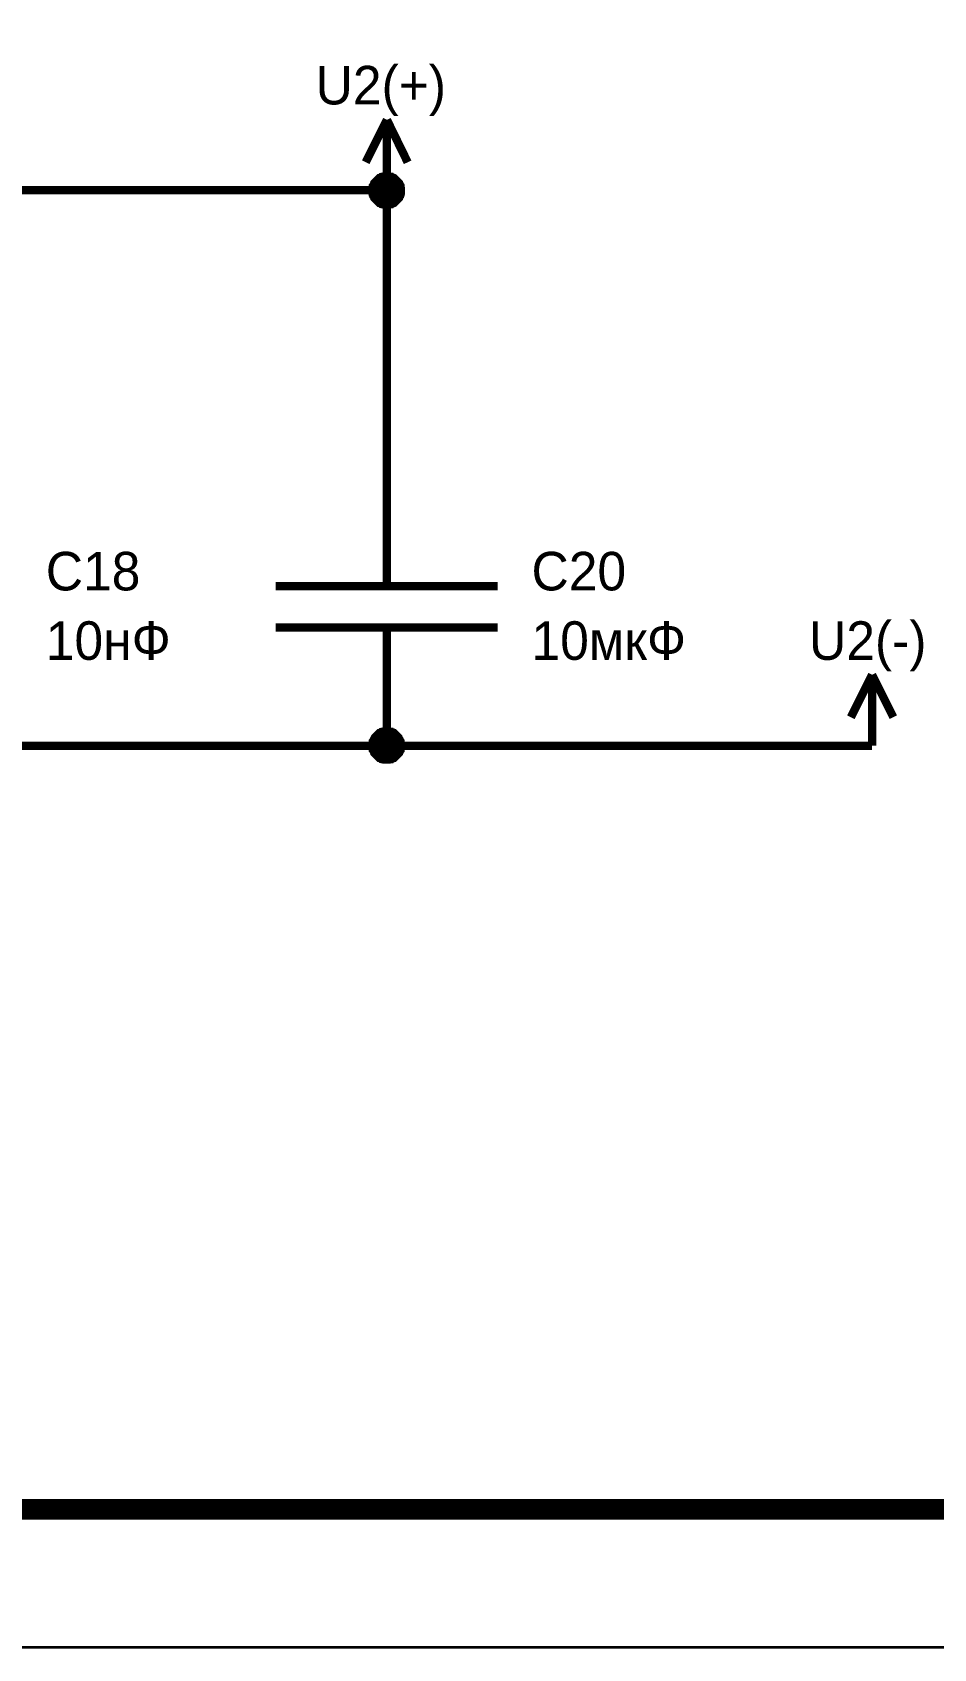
# Model space of a CAD drawing. Extents: x 0 to 594, y 0 to 420.
# Drawn here: x 119.8 to 152.3, y 0 to 58.2 of the extents above; entities that cross this region are included whole.
import ezdxf

# ---------------------------------------------------------------- set-up
doc = ezdxf.new("R2010")
doc.units = 0
doc.layers.add('SHEET', color=255, linetype='CONTINUOUS')

msp = doc.modelspace()

# ---------------------------------------------------------------- linework, layer by layer
at = {"layer": 'SHEET', "const_width": 0.0991}
msp.add_lwpolyline([(0.174, 420), (0.174, 0), (593.861, 0), (593.861, 420), (0.174, 420), (0.174, 420)], close=True, dxfattribs=at)
msp.add_lwpolyline([(0.174, 420), (0.174, 0), (593.861, 0), (593.861, 420), (0.174, 420), (0.174, 420)], close=True, dxfattribs=at)
at = {"layer": 'SHEET'}
for points, const_width in [([(132.594, 55.036), (131.83, 53.508)], 0.3), ([(132.594, 55.036), (133.341, 53.508)], 0.3), ([(132.594, 52.5), (132.594, 55.036)], 0.3), ([(132.073, 52.5), (132.073, 52.517), (132.073, 52.552), (132.073, 52.569), (132.091, 52.604), (132.091, 52.622), (132.091, 52.656), (132.108, 52.674), (132.108, 52.691), (132.125, 52.726), (132.143, 52.743), (132.143, 52.761), (132.16, 52.778), (132.178, 52.795), (132.195, 52.813), (132.212, 52.83), (132.23, 52.847), (132.247, 52.865), (132.264, 52.882), (132.282, 52.9), (132.299, 52.917), (132.316, 52.934), (132.351, 52.934), (132.369, 52.952), (132.386, 52.969), (132.421, 52.969), (132.438, 52.986), (132.455, 52.986), (132.49, 52.986), (132.507, 53.004), (132.542, 53.004), (132.56, 53.004), (132.594, 53.004)], 0.3), ([(132.073, 52.5), (132.073, 52.517), (132.073, 52.552), (132.073, 52.569), (132.091, 52.604), (132.091, 52.622), (132.091, 52.656), (132.108, 52.674), (132.108, 52.691), (132.125, 52.726), (132.143, 52.743), (132.143, 52.761), (132.16, 52.778), (132.178, 52.795), (132.195, 52.813), (132.212, 52.83), (132.23, 52.847), (132.247, 52.865), (132.264, 52.882), (132.282, 52.9), (132.299, 52.917), (132.316, 52.934), (132.351, 52.934), (132.369, 52.952), (132.386, 52.969), (132.421, 52.969), (132.438, 52.986), (132.455, 52.986), (132.49, 52.986), (132.507, 53.004), (132.542, 53.004), (132.56, 53.004), (132.594, 53.004)], 0.3), ([(132.073, 52.5), (132.073, 52.517), (132.073, 52.552), (132.073, 52.569), (132.091, 52.604), (132.091, 52.622), (132.091, 52.656), (132.108, 52.674), (132.108, 52.691), (132.125, 52.726), (132.143, 52.743), (132.143, 52.761), (132.16, 52.778), (132.178, 52.795), (132.195, 52.813), (132.212, 52.83), (132.23, 52.847), (132.247, 52.865), (132.264, 52.882), (132.282, 52.9), (132.299, 52.917), (132.316, 52.934), (132.351, 52.934), (132.369, 52.952), (132.386, 52.969), (132.421, 52.969), (132.438, 52.986), (132.455, 52.986), (132.49, 52.986), (132.507, 53.004), (132.542, 53.004), (132.56, 53.004), (132.594, 53.004)], 0.3), ([(132.073, 52.5), (132.073, 52.517), (132.073, 52.552), (132.073, 52.569), (132.091, 52.604), (132.091, 52.622), (132.091, 52.656), (132.108, 52.674), (132.108, 52.691), (132.125, 52.726), (132.143, 52.743), (132.143, 52.761), (132.16, 52.778), (132.178, 52.795), (132.195, 52.813), (132.212, 52.83), (132.23, 52.847), (132.247, 52.865), (132.264, 52.882), (132.282, 52.9), (132.299, 52.917), (132.316, 52.934), (132.351, 52.934), (132.369, 52.952), (132.386, 52.969), (132.421, 52.969), (132.438, 52.986), (132.455, 52.986), (132.49, 52.986), (132.507, 53.004), (132.542, 53.004), (132.56, 53.004), (132.594, 53.004)], 0.3), ([(132.073, 52.5), (132.073, 52.517), (132.073, 52.552), (132.073, 52.569), (132.091, 52.604), (132.091, 52.622), (132.091, 52.656), (132.108, 52.674), (132.108, 52.691), (132.125, 52.726), (132.143, 52.743), (132.143, 52.761), (132.16, 52.778), (132.178, 52.795), (132.195, 52.813), (132.212, 52.83), (132.23, 52.847), (132.247, 52.865), (132.264, 52.882), (132.282, 52.9), (132.299, 52.917), (132.316, 52.934), (132.351, 52.934), (132.369, 52.952), (132.386, 52.969), (132.421, 52.969), (132.438, 52.986), (132.455, 52.986), (132.49, 52.986), (132.507, 53.004), (132.542, 53.004), (132.56, 53.004), (132.594, 53.004)], 0.0991), ([(132.073, 52.5), (132.073, 52.517), (132.073, 52.552), (132.073, 52.569), (132.091, 52.604), (132.091, 52.622), (132.091, 52.656), (132.108, 52.674), (132.108, 52.691), (132.125, 52.726), (132.143, 52.743), (132.143, 52.761), (132.16, 52.778), (132.178, 52.795), (132.195, 52.813), (132.212, 52.83), (132.23, 52.847), (132.247, 52.865), (132.264, 52.882), (132.282, 52.9), (132.299, 52.917), (132.316, 52.934), (132.351, 52.934), (132.369, 52.952), (132.386, 52.969), (132.421, 52.969), (132.438, 52.986), (132.455, 52.986), (132.49, 52.986), (132.507, 53.004), (132.542, 53.004), (132.56, 53.004), (132.594, 53.004)], 0.0991), ([(132.073, 52.5), (132.073, 52.517), (132.073, 52.552), (132.073, 52.569), (132.091, 52.604), (132.091, 52.622), (132.091, 52.656), (132.108, 52.674), (132.108, 52.691), (132.125, 52.726), (132.143, 52.743), (132.143, 52.761), (132.16, 52.778), (132.178, 52.795), (132.195, 52.813), (132.212, 52.83), (132.23, 52.847), (132.247, 52.865), (132.264, 52.882), (132.282, 52.9), (132.299, 52.917), (132.316, 52.934), (132.351, 52.934), (132.369, 52.952), (132.386, 52.969), (132.421, 52.969), (132.438, 52.986), (132.455, 52.986), (132.49, 52.986), (132.507, 53.004), (132.542, 53.004), (132.56, 53.004), (132.594, 53.004)], 0.0991), ([(132.073, 52.5), (132.073, 52.517), (132.073, 52.552), (132.073, 52.569), (132.091, 52.604), (132.091, 52.622), (132.091, 52.656), (132.108, 52.674), (132.108, 52.691), (132.125, 52.726), (132.143, 52.743), (132.143, 52.761), (132.16, 52.778), (132.178, 52.795), (132.195, 52.813), (132.212, 52.83), (132.23, 52.847), (132.247, 52.865), (132.264, 52.882), (132.282, 52.9), (132.299, 52.917), (132.316, 52.934), (132.351, 52.934), (132.369, 52.952), (132.386, 52.969), (132.421, 52.969), (132.438, 52.986), (132.455, 52.986), (132.49, 52.986), (132.507, 53.004), (132.542, 53.004), (132.56, 53.004), (132.594, 53.004)], 0.0991), ([(132.594, 53.004), (132.594, 53.004)], 0.3), ([(132.594, 53.004), (132.612, 53.004), (132.646, 53.004), (132.664, 53.004), (132.698, 52.986), (132.716, 52.986), (132.751, 52.986), (132.768, 52.969), (132.785, 52.969), (132.82, 52.952), (132.837, 52.934), (132.855, 52.934), (132.872, 52.917), (132.889, 52.9), (132.907, 52.882), (132.924, 52.865), (132.942, 52.847), (132.959, 52.83), (132.976, 52.813), (132.994, 52.795), (133.011, 52.778), (133.028, 52.761), (133.028, 52.743), (133.046, 52.726), (133.063, 52.691), (133.063, 52.674), (133.08, 52.656), (133.08, 52.622), (133.08, 52.604), (133.098, 52.569), (133.098, 52.552), (133.098, 52.517), (133.098, 52.5)], 0.3), ([(132.594, 53.004), (132.594, 53.004)], 0.3), ([(132.594, 53.004), (132.612, 53.004), (132.646, 53.004), (132.664, 53.004), (132.698, 52.986), (132.716, 52.986), (132.751, 52.986), (132.768, 52.969), (132.785, 52.969), (132.82, 52.952), (132.837, 52.934), (132.855, 52.934), (132.872, 52.917), (132.889, 52.9), (132.907, 52.882), (132.924, 52.865), (132.942, 52.847), (132.959, 52.83), (132.976, 52.813), (132.994, 52.795), (133.011, 52.778), (133.028, 52.761), (133.028, 52.743), (133.046, 52.726), (133.063, 52.691), (133.063, 52.674), (133.08, 52.656), (133.08, 52.622), (133.08, 52.604), (133.098, 52.569), (133.098, 52.552), (133.098, 52.517), (133.098, 52.5)], 0.3), ([(132.594, 53.004), (132.594, 53.004)], 0.3), ([(132.594, 53.004), (132.612, 53.004), (132.646, 53.004), (132.664, 53.004), (132.698, 52.986), (132.716, 52.986), (132.751, 52.986), (132.768, 52.969), (132.785, 52.969), (132.82, 52.952), (132.837, 52.934), (132.855, 52.934), (132.872, 52.917), (132.889, 52.9), (132.907, 52.882), (132.924, 52.865), (132.942, 52.847), (132.959, 52.83), (132.976, 52.813), (132.994, 52.795), (133.011, 52.778), (133.028, 52.761), (133.028, 52.743), (133.046, 52.726), (133.063, 52.691), (133.063, 52.674), (133.08, 52.656), (133.08, 52.622), (133.08, 52.604), (133.098, 52.569), (133.098, 52.552), (133.098, 52.517), (133.098, 52.5)], 0.3), ([(132.594, 53.004), (132.594, 53.004)], 0.3), ([(132.594, 53.004), (132.612, 53.004), (132.646, 53.004), (132.664, 53.004), (132.698, 52.986), (132.716, 52.986), (132.751, 52.986), (132.768, 52.969), (132.785, 52.969), (132.82, 52.952), (132.837, 52.934), (132.855, 52.934), (132.872, 52.917), (132.889, 52.9), (132.907, 52.882), (132.924, 52.865), (132.942, 52.847), (132.959, 52.83), (132.976, 52.813), (132.994, 52.795), (133.011, 52.778), (133.028, 52.761), (133.028, 52.743), (133.046, 52.726), (133.063, 52.691), (133.063, 52.674), (133.08, 52.656), (133.08, 52.622), (133.08, 52.604), (133.098, 52.569), (133.098, 52.552), (133.098, 52.517), (133.098, 52.5)], 0.3), ([(132.594, 53.004), (132.594, 53.004)], 0.0991), ([(132.594, 53.004), (132.612, 53.004), (132.646, 53.004), (132.664, 53.004), (132.698, 52.986), (132.716, 52.986), (132.751, 52.986), (132.768, 52.969), (132.785, 52.969), (132.82, 52.952), (132.837, 52.934), (132.855, 52.934), (132.872, 52.917), (132.889, 52.9), (132.907, 52.882), (132.924, 52.865), (132.942, 52.847), (132.959, 52.83), (132.976, 52.813), (132.994, 52.795), (133.011, 52.778), (133.028, 52.761), (133.028, 52.743), (133.046, 52.726), (133.063, 52.691), (133.063, 52.674), (133.08, 52.656), (133.08, 52.622), (133.08, 52.604), (133.098, 52.569), (133.098, 52.552), (133.098, 52.517), (133.098, 52.5)], 0.0991), ([(132.594, 53.004), (132.594, 53.004)], 0.0991), ([(132.594, 53.004), (132.612, 53.004), (132.646, 53.004), (132.664, 53.004), (132.698, 52.986), (132.716, 52.986), (132.751, 52.986), (132.768, 52.969), (132.785, 52.969), (132.82, 52.952), (132.837, 52.934), (132.855, 52.934), (132.872, 52.917), (132.889, 52.9), (132.907, 52.882), (132.924, 52.865), (132.942, 52.847), (132.959, 52.83), (132.976, 52.813), (132.994, 52.795), (133.011, 52.778), (133.028, 52.761), (133.028, 52.743), (133.046, 52.726), (133.063, 52.691), (133.063, 52.674), (133.08, 52.656), (133.08, 52.622), (133.08, 52.604), (133.098, 52.569), (133.098, 52.552), (133.098, 52.517), (133.098, 52.5)], 0.0991), ([(132.594, 53.004), (132.594, 53.004)], 0.0991), ([(132.594, 53.004), (132.612, 53.004), (132.646, 53.004), (132.664, 53.004), (132.698, 52.986), (132.716, 52.986), (132.751, 52.986), (132.768, 52.969), (132.785, 52.969), (132.82, 52.952), (132.837, 52.934), (132.855, 52.934), (132.872, 52.917), (132.889, 52.9), (132.907, 52.882), (132.924, 52.865), (132.942, 52.847), (132.959, 52.83), (132.976, 52.813), (132.994, 52.795), (133.011, 52.778), (133.028, 52.761), (133.028, 52.743), (133.046, 52.726), (133.063, 52.691), (133.063, 52.674), (133.08, 52.656), (133.08, 52.622), (133.08, 52.604), (133.098, 52.569), (133.098, 52.552), (133.098, 52.517), (133.098, 52.5)], 0.0991), ([(132.594, 53.004), (132.594, 53.004)], 0.0991), ([(132.594, 53.004), (132.612, 53.004), (132.646, 53.004), (132.664, 53.004), (132.698, 52.986), (132.716, 52.986), (132.751, 52.986), (132.768, 52.969), (132.785, 52.969), (132.82, 52.952), (132.837, 52.934), (132.855, 52.934), (132.872, 52.917), (132.889, 52.9), (132.907, 52.882), (132.924, 52.865), (132.942, 52.847), (132.959, 52.83), (132.976, 52.813), (132.994, 52.795), (133.011, 52.778), (133.028, 52.761), (133.028, 52.743), (133.046, 52.726), (133.063, 52.691), (133.063, 52.674), (133.08, 52.656), (133.08, 52.622), (133.08, 52.604), (133.098, 52.569), (133.098, 52.552), (133.098, 52.517), (133.098, 52.5)], 0.0991), ([(110.09, 52.5), (132.594, 52.5), (132.594, 42.493)], 0.3), ([(132.594, 51.979), (132.56, 51.979), (132.542, 51.979), (132.507, 51.979), (132.49, 51.996), (132.455, 51.996), (132.438, 51.996), (132.421, 52.014), (132.386, 52.014), (132.369, 52.031), (132.351, 52.048), (132.316, 52.048), (132.299, 52.066), (132.282, 52.083), (132.264, 52.1), (132.247, 52.118), (132.23, 52.135), (132.212, 52.153), (132.195, 52.17), (132.178, 52.187), (132.16, 52.205), (132.143, 52.222), (132.143, 52.257), (132.125, 52.274), (132.108, 52.292), (132.108, 52.326), (132.091, 52.344), (132.091, 52.361), (132.091, 52.396), (132.073, 52.413), (132.073, 52.448), (132.073, 52.465), (132.073, 52.5)], 0.3), ([(132.073, 52.5), (132.073, 52.5)], 0.3), ([(132.594, 51.979), (132.56, 51.979), (132.542, 51.979), (132.507, 51.979), (132.49, 51.996), (132.455, 51.996), (132.438, 51.996), (132.421, 52.014), (132.386, 52.014), (132.369, 52.031), (132.351, 52.048), (132.316, 52.048), (132.299, 52.066), (132.282, 52.083), (132.264, 52.1), (132.247, 52.118), (132.23, 52.135), (132.212, 52.153), (132.195, 52.17), (132.178, 52.187), (132.16, 52.205), (132.143, 52.222), (132.143, 52.257), (132.125, 52.274), (132.108, 52.292), (132.108, 52.326), (132.091, 52.344), (132.091, 52.361), (132.091, 52.396), (132.073, 52.413), (132.073, 52.448), (132.073, 52.465), (132.073, 52.5)], 0.3), ([(132.073, 52.5), (132.073, 52.5)], 0.3), ([(132.594, 51.979), (132.56, 51.979), (132.542, 51.979), (132.507, 51.979), (132.49, 51.996), (132.455, 51.996), (132.438, 51.996), (132.421, 52.014), (132.386, 52.014), (132.369, 52.031), (132.351, 52.048), (132.316, 52.048), (132.299, 52.066), (132.282, 52.083), (132.264, 52.1), (132.247, 52.118), (132.23, 52.135), (132.212, 52.153), (132.195, 52.17), (132.178, 52.187), (132.16, 52.205), (132.143, 52.222), (132.143, 52.257), (132.125, 52.274), (132.108, 52.292), (132.108, 52.326), (132.091, 52.344), (132.091, 52.361), (132.091, 52.396), (132.073, 52.413), (132.073, 52.448), (132.073, 52.465), (132.073, 52.5)], 0.3), ([(132.073, 52.5), (132.073, 52.5)], 0.3), ([(132.594, 51.979), (132.56, 51.979), (132.542, 51.979), (132.507, 51.979), (132.49, 51.996), (132.455, 51.996), (132.438, 51.996), (132.421, 52.014), (132.386, 52.014), (132.369, 52.031), (132.351, 52.048), (132.316, 52.048), (132.299, 52.066), (132.282, 52.083), (132.264, 52.1), (132.247, 52.118), (132.23, 52.135), (132.212, 52.153), (132.195, 52.17), (132.178, 52.187), (132.16, 52.205), (132.143, 52.222), (132.143, 52.257), (132.125, 52.274), (132.108, 52.292), (132.108, 52.326), (132.091, 52.344), (132.091, 52.361), (132.091, 52.396), (132.073, 52.413), (132.073, 52.448), (132.073, 52.465), (132.073, 52.5)], 0.3), ([(132.073, 52.5), (132.073, 52.5)], 0.3), ([(132.594, 51.979), (132.56, 51.979), (132.542, 51.979), (132.507, 51.979), (132.49, 51.996), (132.455, 51.996), (132.438, 51.996), (132.421, 52.014), (132.386, 52.014), (132.369, 52.031), (132.351, 52.048), (132.316, 52.048), (132.299, 52.066), (132.282, 52.083), (132.264, 52.1), (132.247, 52.118), (132.23, 52.135), (132.212, 52.153), (132.195, 52.17), (132.178, 52.187), (132.16, 52.205), (132.143, 52.222), (132.143, 52.257), (132.125, 52.274), (132.108, 52.292), (132.108, 52.326), (132.091, 52.344), (132.091, 52.361), (132.091, 52.396), (132.073, 52.413), (132.073, 52.448), (132.073, 52.465), (132.073, 52.5)], 0.0991), ([(132.073, 52.5), (132.073, 52.5)], 0.0991), ([(132.594, 51.979), (132.56, 51.979), (132.542, 51.979), (132.507, 51.979), (132.49, 51.996), (132.455, 51.996), (132.438, 51.996), (132.421, 52.014), (132.386, 52.014), (132.369, 52.031), (132.351, 52.048), (132.316, 52.048), (132.299, 52.066), (132.282, 52.083), (132.264, 52.1), (132.247, 52.118), (132.23, 52.135), (132.212, 52.153), (132.195, 52.17), (132.178, 52.187), (132.16, 52.205), (132.143, 52.222), (132.143, 52.257), (132.125, 52.274), (132.108, 52.292), (132.108, 52.326), (132.091, 52.344), (132.091, 52.361), (132.091, 52.396), (132.073, 52.413), (132.073, 52.448), (132.073, 52.465), (132.073, 52.5)], 0.0991), ([(132.073, 52.5), (132.073, 52.5)], 0.0991), ([(132.594, 51.979), (132.56, 51.979), (132.542, 51.979), (132.507, 51.979), (132.49, 51.996), (132.455, 51.996), (132.438, 51.996), (132.421, 52.014), (132.386, 52.014), (132.369, 52.031), (132.351, 52.048), (132.316, 52.048), (132.299, 52.066), (132.282, 52.083), (132.264, 52.1), (132.247, 52.118), (132.23, 52.135), (132.212, 52.153), (132.195, 52.17), (132.178, 52.187), (132.16, 52.205), (132.143, 52.222), (132.143, 52.257), (132.125, 52.274), (132.108, 52.292), (132.108, 52.326), (132.091, 52.344), (132.091, 52.361), (132.091, 52.396), (132.073, 52.413), (132.073, 52.448), (132.073, 52.465), (132.073, 52.5)], 0.0991), ([(132.073, 52.5), (132.073, 52.5)], 0.0991), ([(132.594, 51.979), (132.56, 51.979), (132.542, 51.979), (132.507, 51.979), (132.49, 51.996), (132.455, 51.996), (132.438, 51.996), (132.421, 52.014), (132.386, 52.014), (132.369, 52.031), (132.351, 52.048), (132.316, 52.048), (132.299, 52.066), (132.282, 52.083), (132.264, 52.1), (132.247, 52.118), (132.23, 52.135), (132.212, 52.153), (132.195, 52.17), (132.178, 52.187), (132.16, 52.205), (132.143, 52.222), (132.143, 52.257), (132.125, 52.274), (132.108, 52.292), (132.108, 52.326), (132.091, 52.344), (132.091, 52.361), (132.091, 52.396), (132.073, 52.413), (132.073, 52.448), (132.073, 52.465), (132.073, 52.5)], 0.0991), ([(132.073, 52.5), (132.073, 52.5)], 0.0991), ([(133.098, 52.5), (133.098, 52.465), (133.098, 52.448), (133.098, 52.413), (133.08, 52.396), (133.08, 52.361), (133.08, 52.344), (133.063, 52.326), (133.063, 52.292), (133.046, 52.274), (133.028, 52.257), (133.028, 52.222), (133.011, 52.205), (132.994, 52.187), (132.976, 52.17), (132.959, 52.153), (132.942, 52.135), (132.924, 52.118), (132.907, 52.1), (132.889, 52.083), (132.872, 52.066), (132.855, 52.048), (132.837, 52.048), (132.82, 52.031), (132.785, 52.014), (132.768, 52.014), (132.751, 51.996), (132.716, 51.996), (132.698, 51.996), (132.664, 51.979), (132.646, 51.979), (132.612, 51.979), (132.594, 51.979)], 0.3), ([(133.098, 52.5), (133.098, 52.465), (133.098, 52.448), (133.098, 52.413), (133.08, 52.396), (133.08, 52.361), (133.08, 52.344), (133.063, 52.326), (133.063, 52.292), (133.046, 52.274), (133.028, 52.257), (133.028, 52.222), (133.011, 52.205), (132.994, 52.187), (132.976, 52.17), (132.959, 52.153), (132.942, 52.135), (132.924, 52.118), (132.907, 52.1), (132.889, 52.083), (132.872, 52.066), (132.855, 52.048), (132.837, 52.048), (132.82, 52.031), (132.785, 52.014), (132.768, 52.014), (132.751, 51.996), (132.716, 51.996), (132.698, 51.996), (132.664, 51.979), (132.646, 51.979), (132.612, 51.979), (132.594, 51.979)], 0.3), ([(133.098, 52.5), (133.098, 52.465), (133.098, 52.448), (133.098, 52.413), (133.08, 52.396), (133.08, 52.361), (133.08, 52.344), (133.063, 52.326), (133.063, 52.292), (133.046, 52.274), (133.028, 52.257), (133.028, 52.222), (133.011, 52.205), (132.994, 52.187), (132.976, 52.17), (132.959, 52.153), (132.942, 52.135), (132.924, 52.118), (132.907, 52.1), (132.889, 52.083), (132.872, 52.066), (132.855, 52.048), (132.837, 52.048), (132.82, 52.031), (132.785, 52.014), (132.768, 52.014), (132.751, 51.996), (132.716, 51.996), (132.698, 51.996), (132.664, 51.979), (132.646, 51.979), (132.612, 51.979), (132.594, 51.979)], 0.3), ([(133.098, 52.5), (133.098, 52.465), (133.098, 52.448), (133.098, 52.413), (133.08, 52.396), (133.08, 52.361), (133.08, 52.344), (133.063, 52.326), (133.063, 52.292), (133.046, 52.274), (133.028, 52.257), (133.028, 52.222), (133.011, 52.205), (132.994, 52.187), (132.976, 52.17), (132.959, 52.153), (132.942, 52.135), (132.924, 52.118), (132.907, 52.1), (132.889, 52.083), (132.872, 52.066), (132.855, 52.048), (132.837, 52.048), (132.82, 52.031), (132.785, 52.014), (132.768, 52.014), (132.751, 51.996), (132.716, 51.996), (132.698, 51.996), (132.664, 51.979), (132.646, 51.979), (132.612, 51.979), (132.594, 51.979)], 0.3), ([(133.098, 52.5), (133.098, 52.465), (133.098, 52.448), (133.098, 52.413), (133.08, 52.396), (133.08, 52.361), (133.08, 52.344), (133.063, 52.326), (133.063, 52.292), (133.046, 52.274), (133.028, 52.257), (133.028, 52.222), (133.011, 52.205), (132.994, 52.187), (132.976, 52.17), (132.959, 52.153), (132.942, 52.135), (132.924, 52.118), (132.907, 52.1), (132.889, 52.083), (132.872, 52.066), (132.855, 52.048), (132.837, 52.048), (132.82, 52.031), (132.785, 52.014), (132.768, 52.014), (132.751, 51.996), (132.716, 51.996), (132.698, 51.996), (132.664, 51.979), (132.646, 51.979), (132.612, 51.979), (132.594, 51.979)], 0.0991), ([(133.098, 52.5), (133.098, 52.465), (133.098, 52.448), (133.098, 52.413), (133.08, 52.396), (133.08, 52.361), (133.08, 52.344), (133.063, 52.326), (133.063, 52.292), (133.046, 52.274), (133.028, 52.257), (133.028, 52.222), (133.011, 52.205), (132.994, 52.187), (132.976, 52.17), (132.959, 52.153), (132.942, 52.135), (132.924, 52.118), (132.907, 52.1), (132.889, 52.083), (132.872, 52.066), (132.855, 52.048), (132.837, 52.048), (132.82, 52.031), (132.785, 52.014), (132.768, 52.014), (132.751, 51.996), (132.716, 51.996), (132.698, 51.996), (132.664, 51.979), (132.646, 51.979), (132.612, 51.979), (132.594, 51.979)], 0.0991), ([(133.098, 52.5), (133.098, 52.465), (133.098, 52.448), (133.098, 52.413), (133.08, 52.396), (133.08, 52.361), (133.08, 52.344), (133.063, 52.326), (133.063, 52.292), (133.046, 52.274), (133.028, 52.257), (133.028, 52.222), (133.011, 52.205), (132.994, 52.187), (132.976, 52.17), (132.959, 52.153), (132.942, 52.135), (132.924, 52.118), (132.907, 52.1), (132.889, 52.083), (132.872, 52.066), (132.855, 52.048), (132.837, 52.048), (132.82, 52.031), (132.785, 52.014), (132.768, 52.014), (132.751, 51.996), (132.716, 51.996), (132.698, 51.996), (132.664, 51.979), (132.646, 51.979), (132.612, 51.979), (132.594, 51.979)], 0.0991), ([(133.098, 52.5), (133.098, 52.465), (133.098, 52.448), (133.098, 52.413), (133.08, 52.396), (133.08, 52.361), (133.08, 52.344), (133.063, 52.326), (133.063, 52.292), (133.046, 52.274), (133.028, 52.257), (133.028, 52.222), (133.011, 52.205), (132.994, 52.187), (132.976, 52.17), (132.959, 52.153), (132.942, 52.135), (132.924, 52.118), (132.907, 52.1), (132.889, 52.083), (132.872, 52.066), (132.855, 52.048), (132.837, 52.048), (132.82, 52.031), (132.785, 52.014), (132.768, 52.014), (132.751, 51.996), (132.716, 51.996), (132.698, 51.996), (132.664, 51.979), (132.646, 51.979), (132.612, 51.979), (132.594, 51.979)], 0.0991), ([(133.098, 52.5), (133.098, 52.5), (133.098, 52.5), (133.098, 52.5), (133.098, 52.5), (133.098, 52.5), (133.098, 52.5), (133.098, 52.5), (133.098, 52.5), (133.098, 52.5), (133.098, 52.5), (133.098, 52.5), (133.098, 52.5), (133.098, 52.5), (133.098, 52.5), (133.098, 52.5), (133.098, 52.5), (133.098, 52.5), (133.098, 52.5), (133.098, 52.5), (133.098, 52.5), (133.098, 52.5), (133.098, 52.5), (133.098, 52.5), (133.098, 52.5), (133.098, 52.5), (133.098, 52.5), (133.098, 52.5), (133.098, 52.5), (133.098, 52.5), (133.098, 52.5), (133.098, 52.5), (133.098, 52.5)], 0.3), ([(133.098, 52.5), (133.098, 52.5)], 0.3), ([(133.098, 52.5), (133.098, 52.5), (133.098, 52.5), (133.098, 52.5), (133.098, 52.5), (133.098, 52.5), (133.098, 52.5), (133.098, 52.5), (133.098, 52.5), (133.098, 52.5), (133.098, 52.5), (133.098, 52.5), (133.098, 52.5), (133.098, 52.5), (133.098, 52.5), (133.098, 52.5), (133.098, 52.5), (133.098, 52.5), (133.098, 52.5), (133.098, 52.5), (133.098, 52.5), (133.098, 52.5), (133.098, 52.5), (133.098, 52.5), (133.098, 52.5), (133.098, 52.5), (133.098, 52.5), (133.098, 52.5), (133.098, 52.5), (133.098, 52.5), (133.098, 52.5), (133.098, 52.5), (133.098, 52.5)], 0.3), ([(133.098, 52.5), (133.098, 52.5)], 0.3), ([(133.098, 52.5), (133.098, 52.5), (133.098, 52.5), (133.098, 52.5), (133.098, 52.5), (133.098, 52.5), (133.098, 52.5), (133.098, 52.5), (133.098, 52.5), (133.098, 52.5), (133.098, 52.5), (133.098, 52.5), (133.098, 52.5), (133.098, 52.5), (133.098, 52.5), (133.098, 52.5), (133.098, 52.5), (133.098, 52.5), (133.098, 52.5), (133.098, 52.5), (133.098, 52.5), (133.098, 52.5), (133.098, 52.5), (133.098, 52.5), (133.098, 52.5), (133.098, 52.5), (133.098, 52.5), (133.098, 52.5), (133.098, 52.5), (133.098, 52.5), (133.098, 52.5), (133.098, 52.5), (133.098, 52.5)], 0.3), ([(133.098, 52.5), (133.098, 52.5)], 0.3), ([(133.098, 52.5), (133.098, 52.5), (133.098, 52.5), (133.098, 52.5), (133.098, 52.5), (133.098, 52.5), (133.098, 52.5), (133.098, 52.5), (133.098, 52.5), (133.098, 52.5), (133.098, 52.5), (133.098, 52.5), (133.098, 52.5), (133.098, 52.5), (133.098, 52.5), (133.098, 52.5), (133.098, 52.5), (133.098, 52.5), (133.098, 52.5), (133.098, 52.5), (133.098, 52.5), (133.098, 52.5), (133.098, 52.5), (133.098, 52.5), (133.098, 52.5), (133.098, 52.5), (133.098, 52.5), (133.098, 52.5), (133.098, 52.5), (133.098, 52.5), (133.098, 52.5), (133.098, 52.5), (133.098, 52.5)], 0.3), ([(133.098, 52.5), (133.098, 52.5)], 0.3), ([(133.098, 52.5), (133.098, 52.5), (133.098, 52.5), (133.098, 52.5), (133.098, 52.5), (133.098, 52.5), (133.098, 52.5), (133.098, 52.5), (133.098, 52.5), (133.098, 52.5), (133.098, 52.5), (133.098, 52.5), (133.098, 52.5), (133.098, 52.5), (133.098, 52.5), (133.098, 52.5), (133.098, 52.5), (133.098, 52.5), (133.098, 52.5), (133.098, 52.5), (133.098, 52.5), (133.098, 52.5), (133.098, 52.5), (133.098, 52.5), (133.098, 52.5), (133.098, 52.5), (133.098, 52.5), (133.098, 52.5), (133.098, 52.5), (133.098, 52.5), (133.098, 52.5), (133.098, 52.5), (133.098, 52.5)], 0.0991), ([(133.098, 52.5), (133.098, 52.5)], 0.0991), ([(133.098, 52.5), (133.098, 52.5), (133.098, 52.5), (133.098, 52.5), (133.098, 52.5), (133.098, 52.5), (133.098, 52.5), (133.098, 52.5), (133.098, 52.5), (133.098, 52.5), (133.098, 52.5), (133.098, 52.5), (133.098, 52.5), (133.098, 52.5), (133.098, 52.5), (133.098, 52.5), (133.098, 52.5), (133.098, 52.5), (133.098, 52.5), (133.098, 52.5), (133.098, 52.5), (133.098, 52.5), (133.098, 52.5), (133.098, 52.5), (133.098, 52.5), (133.098, 52.5), (133.098, 52.5), (133.098, 52.5), (133.098, 52.5), (133.098, 52.5), (133.098, 52.5), (133.098, 52.5), (133.098, 52.5)], 0.0991), ([(133.098, 52.5), (133.098, 52.5)], 0.0991), ([(133.098, 52.5), (133.098, 52.5), (133.098, 52.5), (133.098, 52.5), (133.098, 52.5), (133.098, 52.5), (133.098, 52.5), (133.098, 52.5), (133.098, 52.5), (133.098, 52.5), (133.098, 52.5), (133.098, 52.5), (133.098, 52.5), (133.098, 52.5), (133.098, 52.5), (133.098, 52.5), (133.098, 52.5), (133.098, 52.5), (133.098, 52.5), (133.098, 52.5), (133.098, 52.5), (133.098, 52.5), (133.098, 52.5), (133.098, 52.5), (133.098, 52.5), (133.098, 52.5), (133.098, 52.5), (133.098, 52.5), (133.098, 52.5), (133.098, 52.5), (133.098, 52.5), (133.098, 52.5), (133.098, 52.5)], 0.0991), ([(133.098, 52.5), (133.098, 52.5)], 0.0991), ([(133.098, 52.5), (133.098, 52.5), (133.098, 52.5), (133.098, 52.5), (133.098, 52.5), (133.098, 52.5), (133.098, 52.5), (133.098, 52.5), (133.098, 52.5), (133.098, 52.5), (133.098, 52.5), (133.098, 52.5), (133.098, 52.5), (133.098, 52.5), (133.098, 52.5), (133.098, 52.5), (133.098, 52.5), (133.098, 52.5), (133.098, 52.5), (133.098, 52.5), (133.098, 52.5), (133.098, 52.5), (133.098, 52.5), (133.098, 52.5), (133.098, 52.5), (133.098, 52.5), (133.098, 52.5), (133.098, 52.5), (133.098, 52.5), (133.098, 52.5), (133.098, 52.5), (133.098, 52.5), (133.098, 52.5)], 0.0991), ([(133.098, 52.5), (133.098, 52.5)], 0.0991), ([(132.594, 38.237), (132.594, 42.493)], 0.3), ([(136.588, 38.237), (128.583, 38.237)], 0.3), ([(110.09, 37.49), (110.09, 32.487), (150.08, 32.487)], 0.3), ([(136.588, 36.743), (128.583, 36.743)], 0.3), ([(132.594, 36.743), (132.594, 32.487)], 0.3), ([(150.08, 35.041), (149.316, 33.512)], 0.3), ([(150.08, 35.041), (150.844, 33.512)], 0.3), ([(150.08, 32.487), (150.08, 35.041)], 0.3), ([(132.073, 32.487), (132.073, 32.504), (132.073, 32.539), (132.073, 32.556), (132.091, 32.591), (132.091, 32.608), (132.091, 32.643), (132.108, 32.66), (132.108, 32.678), (132.125, 32.713), (132.143, 32.73), (132.143, 32.747), (132.16, 32.782), (132.178, 32.799), (132.195, 32.817), (132.212, 32.834), (132.23, 32.852), (132.247, 32.869), (132.264, 32.886), (132.282, 32.904), (132.299, 32.921), (132.316, 32.938), (132.351, 32.938), (132.369, 32.956), (132.386, 32.973), (132.421, 32.973), (132.438, 32.991), (132.455, 32.991), (132.49, 32.991), (132.507, 33.008), (132.542, 33.008), (132.56, 33.008), (132.594, 33.008)], 0.3), ([(132.073, 32.487), (132.073, 32.504), (132.073, 32.539), (132.073, 32.556), (132.091, 32.591), (132.091, 32.608), (132.091, 32.643), (132.108, 32.66), (132.108, 32.678), (132.125, 32.713), (132.143, 32.73), (132.143, 32.747), (132.16, 32.782), (132.178, 32.799), (132.195, 32.817), (132.212, 32.834), (132.23, 32.852), (132.247, 32.869), (132.264, 32.886), (132.282, 32.904), (132.299, 32.921), (132.316, 32.938), (132.351, 32.938), (132.369, 32.956), (132.386, 32.973), (132.421, 32.973), (132.438, 32.991), (132.455, 32.991), (132.49, 32.991), (132.507, 33.008), (132.542, 33.008), (132.56, 33.008), (132.594, 33.008)], 0.3), ([(132.073, 32.487), (132.073, 32.504), (132.073, 32.539), (132.073, 32.556), (132.091, 32.591), (132.091, 32.608), (132.091, 32.643), (132.108, 32.66), (132.108, 32.678), (132.125, 32.713), (132.143, 32.73), (132.143, 32.747), (132.16, 32.782), (132.178, 32.799), (132.195, 32.817), (132.212, 32.834), (132.23, 32.852), (132.247, 32.869), (132.264, 32.886), (132.282, 32.904), (132.299, 32.921), (132.316, 32.938), (132.351, 32.938), (132.369, 32.956), (132.386, 32.973), (132.421, 32.973), (132.438, 32.991), (132.455, 32.991), (132.49, 32.991), (132.507, 33.008), (132.542, 33.008), (132.56, 33.008), (132.594, 33.008)], 0.3), ([(132.594, 31.983), (132.56, 31.983), (132.542, 31.983), (132.507, 31.983), (132.49, 32), (132.455, 32), (132.438, 32), (132.421, 32.018), (132.386, 32.018), (132.369, 32.035), (132.351, 32.052), (132.316, 32.052), (132.299, 32.07), (132.282, 32.087), (132.264, 32.105), (132.247, 32.122), (132.23, 32.139), (132.212, 32.157), (132.195, 32.174), (132.178, 32.191), (132.16, 32.209), (132.143, 32.226), (132.143, 32.244), (132.125, 32.261), (132.108, 32.296), (132.108, 32.313), (132.091, 32.33), (132.091, 32.365), (132.091, 32.383), (132.073, 32.417), (132.073, 32.435), (132.073, 32.469), (132.073, 32.487)], 0.3), ([(132.073, 32.487), (132.073, 32.487)], 0.3), ([(132.594, 31.983), (132.56, 31.983), (132.542, 31.983), (132.507, 31.983), (132.49, 32), (132.455, 32), (132.438, 32), (132.421, 32.018), (132.386, 32.018), (132.369, 32.035), (132.351, 32.052), (132.316, 32.052), (132.299, 32.07), (132.282, 32.087), (132.264, 32.105), (132.247, 32.122), (132.23, 32.139), (132.212, 32.157), (132.195, 32.174), (132.178, 32.191), (132.16, 32.209), (132.143, 32.226), (132.143, 32.244), (132.125, 32.261), (132.108, 32.296), (132.108, 32.313), (132.091, 32.33), (132.091, 32.365), (132.091, 32.383), (132.073, 32.417), (132.073, 32.435), (132.073, 32.469), (132.073, 32.487)], 0.3), ([(132.073, 32.487), (132.073, 32.487)], 0.3), ([(132.594, 31.983), (132.56, 31.983), (132.542, 31.983), (132.507, 31.983), (132.49, 32), (132.455, 32), (132.438, 32), (132.421, 32.018), (132.386, 32.018), (132.369, 32.035), (132.351, 32.052), (132.316, 32.052), (132.299, 32.07), (132.282, 32.087), (132.264, 32.105), (132.247, 32.122), (132.23, 32.139), (132.212, 32.157), (132.195, 32.174), (132.178, 32.191), (132.16, 32.209), (132.143, 32.226), (132.143, 32.244), (132.125, 32.261), (132.108, 32.296), (132.108, 32.313), (132.091, 32.33), (132.091, 32.365), (132.091, 32.383), (132.073, 32.417), (132.073, 32.435), (132.073, 32.469), (132.073, 32.487)], 0.3), ([(132.073, 32.487), (132.073, 32.487)], 0.3), ([(132.073, 32.487), (132.073, 32.504), (132.073, 32.539), (132.073, 32.556), (132.091, 32.591), (132.091, 32.608), (132.091, 32.643), (132.108, 32.66), (132.108, 32.678), (132.125, 32.713), (132.143, 32.73), (132.143, 32.747), (132.16, 32.782), (132.178, 32.799), (132.195, 32.817), (132.212, 32.834), (132.23, 32.852), (132.247, 32.869), (132.264, 32.886), (132.282, 32.904), (132.299, 32.921), (132.316, 32.938), (132.351, 32.938), (132.369, 32.956), (132.386, 32.973), (132.421, 32.973), (132.438, 32.991), (132.455, 32.991), (132.49, 32.991), (132.507, 33.008), (132.542, 33.008), (132.56, 33.008), (132.594, 33.008)], 0.0991), ([(132.073, 32.487), (132.073, 32.504), (132.073, 32.539), (132.073, 32.556), (132.091, 32.591), (132.091, 32.608), (132.091, 32.643), (132.108, 32.66), (132.108, 32.678), (132.125, 32.713), (132.143, 32.73), (132.143, 32.747), (132.16, 32.782), (132.178, 32.799), (132.195, 32.817), (132.212, 32.834), (132.23, 32.852), (132.247, 32.869), (132.264, 32.886), (132.282, 32.904), (132.299, 32.921), (132.316, 32.938), (132.351, 32.938), (132.369, 32.956), (132.386, 32.973), (132.421, 32.973), (132.438, 32.991), (132.455, 32.991), (132.49, 32.991), (132.507, 33.008), (132.542, 33.008), (132.56, 33.008), (132.594, 33.008)], 0.0991), ([(132.073, 32.487), (132.073, 32.504), (132.073, 32.539), (132.073, 32.556), (132.091, 32.591), (132.091, 32.608), (132.091, 32.643), (132.108, 32.66), (132.108, 32.678), (132.125, 32.713), (132.143, 32.73), (132.143, 32.747), (132.16, 32.782), (132.178, 32.799), (132.195, 32.817), (132.212, 32.834), (132.23, 32.852), (132.247, 32.869), (132.264, 32.886), (132.282, 32.904), (132.299, 32.921), (132.316, 32.938), (132.351, 32.938), (132.369, 32.956), (132.386, 32.973), (132.421, 32.973), (132.438, 32.991), (132.455, 32.991), (132.49, 32.991), (132.507, 33.008), (132.542, 33.008), (132.56, 33.008), (132.594, 33.008)], 0.0991), ([(132.594, 33.008), (132.594, 33.008)], 0.3), ([(132.594, 33.008), (132.612, 33.008), (132.646, 33.008), (132.664, 33.008), (132.698, 32.991), (132.716, 32.991), (132.751, 32.991), (132.768, 32.973), (132.785, 32.973), (132.82, 32.956), (132.837, 32.938), (132.855, 32.938), (132.872, 32.921), (132.889, 32.904), (132.907, 32.886), (132.924, 32.869), (132.942, 32.852), (132.959, 32.834), (132.976, 32.817), (132.994, 32.799), (133.011, 32.782), (133.028, 32.747), (133.028, 32.73), (133.046, 32.713), (133.063, 32.678), (133.063, 32.66), (133.08, 32.643), (133.08, 32.608), (133.08, 32.591), (133.098, 32.556), (133.098, 32.539), (133.098, 32.504), (133.098, 32.487)], 0.3), ([(132.594, 33.008), (132.594, 33.008)], 0.3), ([(132.594, 33.008), (132.612, 33.008), (132.646, 33.008), (132.664, 33.008), (132.698, 32.991), (132.716, 32.991), (132.751, 32.991), (132.768, 32.973), (132.785, 32.973), (132.82, 32.956), (132.837, 32.938), (132.855, 32.938), (132.872, 32.921), (132.889, 32.904), (132.907, 32.886), (132.924, 32.869), (132.942, 32.852), (132.959, 32.834), (132.976, 32.817), (132.994, 32.799), (133.011, 32.782), (133.028, 32.747), (133.028, 32.73), (133.046, 32.713), (133.063, 32.678), (133.063, 32.66), (133.08, 32.643), (133.08, 32.608), (133.08, 32.591), (133.098, 32.556), (133.098, 32.539), (133.098, 32.504), (133.098, 32.487)], 0.3), ([(132.594, 33.008), (132.594, 33.008)], 0.3), ([(132.594, 33.008), (132.612, 33.008), (132.646, 33.008), (132.664, 33.008), (132.698, 32.991), (132.716, 32.991), (132.751, 32.991), (132.768, 32.973), (132.785, 32.973), (132.82, 32.956), (132.837, 32.938), (132.855, 32.938), (132.872, 32.921), (132.889, 32.904), (132.907, 32.886), (132.924, 32.869), (132.942, 32.852), (132.959, 32.834), (132.976, 32.817), (132.994, 32.799), (133.011, 32.782), (133.028, 32.747), (133.028, 32.73), (133.046, 32.713), (133.063, 32.678), (133.063, 32.66), (133.08, 32.643), (133.08, 32.608), (133.08, 32.591), (133.098, 32.556), (133.098, 32.539), (133.098, 32.504), (133.098, 32.487)], 0.3), ([(133.098, 32.487), (133.098, 32.469), (133.098, 32.435), (133.098, 32.417), (133.08, 32.383), (133.08, 32.365), (133.08, 32.33), (133.063, 32.313), (133.063, 32.296), (133.046, 32.261), (133.028, 32.244), (133.028, 32.226), (133.011, 32.209), (132.994, 32.191), (132.976, 32.174), (132.959, 32.157), (132.942, 32.139), (132.924, 32.122), (132.907, 32.105), (132.889, 32.087), (132.872, 32.07), (132.855, 32.052), (132.837, 32.052), (132.82, 32.035), (132.785, 32.018), (132.768, 32.018), (132.751, 32), (132.716, 32), (132.698, 32), (132.664, 31.983), (132.646, 31.983), (132.612, 31.983), (132.594, 31.983)], 0.3), ([(133.098, 32.487), (133.098, 32.469), (133.098, 32.435), (133.098, 32.417), (133.08, 32.383), (133.08, 32.365), (133.08, 32.33), (133.063, 32.313), (133.063, 32.296), (133.046, 32.261), (133.028, 32.244), (133.028, 32.226), (133.011, 32.209), (132.994, 32.191), (132.976, 32.174), (132.959, 32.157), (132.942, 32.139), (132.924, 32.122), (132.907, 32.105), (132.889, 32.087), (132.872, 32.07), (132.855, 32.052), (132.837, 32.052), (132.82, 32.035), (132.785, 32.018), (132.768, 32.018), (132.751, 32), (132.716, 32), (132.698, 32), (132.664, 31.983), (132.646, 31.983), (132.612, 31.983), (132.594, 31.983)], 0.3), ([(133.098, 32.487), (133.098, 32.469), (133.098, 32.435), (133.098, 32.417), (133.08, 32.383), (133.08, 32.365), (133.08, 32.33), (133.063, 32.313), (133.063, 32.296), (133.046, 32.261), (133.028, 32.244), (133.028, 32.226), (133.011, 32.209), (132.994, 32.191), (132.976, 32.174), (132.959, 32.157), (132.942, 32.139), (132.924, 32.122), (132.907, 32.105), (132.889, 32.087), (132.872, 32.07), (132.855, 32.052), (132.837, 32.052), (132.82, 32.035), (132.785, 32.018), (132.768, 32.018), (132.751, 32), (132.716, 32), (132.698, 32), (132.664, 31.983), (132.646, 31.983), (132.612, 31.983), (132.594, 31.983)], 0.3), ([(132.594, 33.008), (132.594, 33.008)], 0.0991), ([(132.594, 33.008), (132.612, 33.008), (132.646, 33.008), (132.664, 33.008), (132.698, 32.991), (132.716, 32.991), (132.751, 32.991), (132.768, 32.973), (132.785, 32.973), (132.82, 32.956), (132.837, 32.938), (132.855, 32.938), (132.872, 32.921), (132.889, 32.904), (132.907, 32.886), (132.924, 32.869), (132.942, 32.852), (132.959, 32.834), (132.976, 32.817), (132.994, 32.799), (133.011, 32.782), (133.028, 32.747), (133.028, 32.73), (133.046, 32.713), (133.063, 32.678), (133.063, 32.66), (133.08, 32.643), (133.08, 32.608), (133.08, 32.591), (133.098, 32.556), (133.098, 32.539), (133.098, 32.504), (133.098, 32.487)], 0.0991), ([(132.594, 33.008), (132.594, 33.008)], 0.0991), ([(132.594, 33.008), (132.612, 33.008), (132.646, 33.008), (132.664, 33.008), (132.698, 32.991), (132.716, 32.991), (132.751, 32.991), (132.768, 32.973), (132.785, 32.973), (132.82, 32.956), (132.837, 32.938), (132.855, 32.938), (132.872, 32.921), (132.889, 32.904), (132.907, 32.886), (132.924, 32.869), (132.942, 32.852), (132.959, 32.834), (132.976, 32.817), (132.994, 32.799), (133.011, 32.782), (133.028, 32.747), (133.028, 32.73), (133.046, 32.713), (133.063, 32.678), (133.063, 32.66), (133.08, 32.643), (133.08, 32.608), (133.08, 32.591), (133.098, 32.556), (133.098, 32.539), (133.098, 32.504), (133.098, 32.487)], 0.0991), ([(132.594, 33.008), (132.594, 33.008)], 0.0991), ([(132.594, 33.008), (132.612, 33.008), (132.646, 33.008), (132.664, 33.008), (132.698, 32.991), (132.716, 32.991), (132.751, 32.991), (132.768, 32.973), (132.785, 32.973), (132.82, 32.956), (132.837, 32.938), (132.855, 32.938), (132.872, 32.921), (132.889, 32.904), (132.907, 32.886), (132.924, 32.869), (132.942, 32.852), (132.959, 32.834), (132.976, 32.817), (132.994, 32.799), (133.011, 32.782), (133.028, 32.747), (133.028, 32.73), (133.046, 32.713), (133.063, 32.678), (133.063, 32.66), (133.08, 32.643), (133.08, 32.608), (133.08, 32.591), (133.098, 32.556), (133.098, 32.539), (133.098, 32.504), (133.098, 32.487)], 0.0991), ([(133.098, 32.487), (133.098, 32.487), (133.098, 32.487), (133.098, 32.487), (133.098, 32.487), (133.098, 32.487), (133.098, 32.487), (133.098, 32.487), (133.098, 32.487), (133.098, 32.487), (133.098, 32.487), (133.098, 32.487), (133.098, 32.487), (133.098, 32.487), (133.098, 32.487), (133.098, 32.487), (133.098, 32.487), (133.098, 32.487), (133.098, 32.487), (133.098, 32.487), (133.098, 32.487), (133.098, 32.487), (133.098, 32.487), (133.098, 32.487), (133.098, 32.487), (133.098, 32.487), (133.098, 32.487), (133.098, 32.487), (133.098, 32.487), (133.098, 32.487), (133.098, 32.487), (133.098, 32.487), (133.098, 32.487)], 0.3), ([(133.098, 32.487), (133.098, 32.487)], 0.3), ([(133.098, 32.487), (133.098, 32.487), (133.098, 32.487), (133.098, 32.487), (133.098, 32.487), (133.098, 32.487), (133.098, 32.487), (133.098, 32.487), (133.098, 32.487), (133.098, 32.487), (133.098, 32.487), (133.098, 32.487), (133.098, 32.487), (133.098, 32.487), (133.098, 32.487), (133.098, 32.487), (133.098, 32.487), (133.098, 32.487), (133.098, 32.487), (133.098, 32.487), (133.098, 32.487), (133.098, 32.487), (133.098, 32.487), (133.098, 32.487), (133.098, 32.487), (133.098, 32.487), (133.098, 32.487), (133.098, 32.487), (133.098, 32.487), (133.098, 32.487), (133.098, 32.487), (133.098, 32.487), (133.098, 32.487)], 0.3), ([(133.098, 32.487), (133.098, 32.487)], 0.3), ([(133.098, 32.487), (133.098, 32.487), (133.098, 32.487), (133.098, 32.487), (133.098, 32.487), (133.098, 32.487), (133.098, 32.487), (133.098, 32.487), (133.098, 32.487), (133.098, 32.487), (133.098, 32.487), (133.098, 32.487), (133.098, 32.487), (133.098, 32.487), (133.098, 32.487), (133.098, 32.487), (133.098, 32.487), (133.098, 32.487), (133.098, 32.487), (133.098, 32.487), (133.098, 32.487), (133.098, 32.487), (133.098, 32.487), (133.098, 32.487), (133.098, 32.487), (133.098, 32.487), (133.098, 32.487), (133.098, 32.487), (133.098, 32.487), (133.098, 32.487), (133.098, 32.487), (133.098, 32.487), (133.098, 32.487)], 0.3), ([(133.098, 32.487), (133.098, 32.487)], 0.3), ([(132.594, 31.983), (132.56, 31.983), (132.542, 31.983), (132.507, 31.983), (132.49, 32), (132.455, 32), (132.438, 32), (132.421, 32.018), (132.386, 32.018), (132.369, 32.035), (132.351, 32.052), (132.316, 32.052), (132.299, 32.07), (132.282, 32.087), (132.264, 32.105), (132.247, 32.122), (132.23, 32.139), (132.212, 32.157), (132.195, 32.174), (132.178, 32.191), (132.16, 32.209), (132.143, 32.226), (132.143, 32.244), (132.125, 32.261), (132.108, 32.296), (132.108, 32.313), (132.091, 32.33), (132.091, 32.365), (132.091, 32.383), (132.073, 32.417), (132.073, 32.435), (132.073, 32.469), (132.073, 32.487)], 0.0991), ([(132.073, 32.487), (132.073, 32.487)], 0.0991), ([(132.594, 31.983), (132.56, 31.983), (132.542, 31.983), (132.507, 31.983), (132.49, 32), (132.455, 32), (132.438, 32), (132.421, 32.018), (132.386, 32.018), (132.369, 32.035), (132.351, 32.052), (132.316, 32.052), (132.299, 32.07), (132.282, 32.087), (132.264, 32.105), (132.247, 32.122), (132.23, 32.139), (132.212, 32.157), (132.195, 32.174), (132.178, 32.191), (132.16, 32.209), (132.143, 32.226), (132.143, 32.244), (132.125, 32.261), (132.108, 32.296), (132.108, 32.313), (132.091, 32.33), (132.091, 32.365), (132.091, 32.383), (132.073, 32.417), (132.073, 32.435), (132.073, 32.469), (132.073, 32.487)], 0.0991), ([(132.073, 32.487), (132.073, 32.487)], 0.0991), ([(132.594, 31.983), (132.56, 31.983), (132.542, 31.983), (132.507, 31.983), (132.49, 32), (132.455, 32), (132.438, 32), (132.421, 32.018), (132.386, 32.018), (132.369, 32.035), (132.351, 32.052), (132.316, 32.052), (132.299, 32.07), (132.282, 32.087), (132.264, 32.105), (132.247, 32.122), (132.23, 32.139), (132.212, 32.157), (132.195, 32.174), (132.178, 32.191), (132.16, 32.209), (132.143, 32.226), (132.143, 32.244), (132.125, 32.261), (132.108, 32.296), (132.108, 32.313), (132.091, 32.33), (132.091, 32.365), (132.091, 32.383), (132.073, 32.417), (132.073, 32.435), (132.073, 32.469), (132.073, 32.487)], 0.0991), ([(132.073, 32.487), (132.073, 32.487)], 0.0991), ([(133.098, 32.487), (133.098, 32.469), (133.098, 32.435), (133.098, 32.417), (133.08, 32.383), (133.08, 32.365), (133.08, 32.33), (133.063, 32.313), (133.063, 32.296), (133.046, 32.261), (133.028, 32.244), (133.028, 32.226), (133.011, 32.209), (132.994, 32.191), (132.976, 32.174), (132.959, 32.157), (132.942, 32.139), (132.924, 32.122), (132.907, 32.105), (132.889, 32.087), (132.872, 32.07), (132.855, 32.052), (132.837, 32.052), (132.82, 32.035), (132.785, 32.018), (132.768, 32.018), (132.751, 32), (132.716, 32), (132.698, 32), (132.664, 31.983), (132.646, 31.983), (132.612, 31.983), (132.594, 31.983)], 0.0991), ([(133.098, 32.487), (133.098, 32.469), (133.098, 32.435), (133.098, 32.417), (133.08, 32.383), (133.08, 32.365), (133.08, 32.33), (133.063, 32.313), (133.063, 32.296), (133.046, 32.261), (133.028, 32.244), (133.028, 32.226), (133.011, 32.209), (132.994, 32.191), (132.976, 32.174), (132.959, 32.157), (132.942, 32.139), (132.924, 32.122), (132.907, 32.105), (132.889, 32.087), (132.872, 32.07), (132.855, 32.052), (132.837, 32.052), (132.82, 32.035), (132.785, 32.018), (132.768, 32.018), (132.751, 32), (132.716, 32), (132.698, 32), (132.664, 31.983), (132.646, 31.983), (132.612, 31.983), (132.594, 31.983)], 0.0991), ([(133.098, 32.487), (133.098, 32.469), (133.098, 32.435), (133.098, 32.417), (133.08, 32.383), (133.08, 32.365), (133.08, 32.33), (133.063, 32.313), (133.063, 32.296), (133.046, 32.261), (133.028, 32.244), (133.028, 32.226), (133.011, 32.209), (132.994, 32.191), (132.976, 32.174), (132.959, 32.157), (132.942, 32.139), (132.924, 32.122), (132.907, 32.105), (132.889, 32.087), (132.872, 32.07), (132.855, 32.052), (132.837, 32.052), (132.82, 32.035), (132.785, 32.018), (132.768, 32.018), (132.751, 32), (132.716, 32), (132.698, 32), (132.664, 31.983), (132.646, 31.983), (132.612, 31.983), (132.594, 31.983)], 0.0991), ([(133.098, 32.487), (133.098, 32.487), (133.098, 32.487), (133.098, 32.487), (133.098, 32.487), (133.098, 32.487), (133.098, 32.487), (133.098, 32.487), (133.098, 32.487), (133.098, 32.487), (133.098, 32.487), (133.098, 32.487), (133.098, 32.487), (133.098, 32.487), (133.098, 32.487), (133.098, 32.487), (133.098, 32.487), (133.098, 32.487), (133.098, 32.487), (133.098, 32.487), (133.098, 32.487), (133.098, 32.487), (133.098, 32.487), (133.098, 32.487), (133.098, 32.487), (133.098, 32.487), (133.098, 32.487), (133.098, 32.487), (133.098, 32.487), (133.098, 32.487), (133.098, 32.487), (133.098, 32.487), (133.098, 32.487)], 0.0991), ([(133.098, 32.487), (133.098, 32.487)], 0.0991), ([(133.098, 32.487), (133.098, 32.487), (133.098, 32.487), (133.098, 32.487), (133.098, 32.487), (133.098, 32.487), (133.098, 32.487), (133.098, 32.487), (133.098, 32.487), (133.098, 32.487), (133.098, 32.487), (133.098, 32.487), (133.098, 32.487), (133.098, 32.487), (133.098, 32.487), (133.098, 32.487), (133.098, 32.487), (133.098, 32.487), (133.098, 32.487), (133.098, 32.487), (133.098, 32.487), (133.098, 32.487), (133.098, 32.487), (133.098, 32.487), (133.098, 32.487), (133.098, 32.487), (133.098, 32.487), (133.098, 32.487), (133.098, 32.487), (133.098, 32.487), (133.098, 32.487), (133.098, 32.487), (133.098, 32.487)], 0.0991), ([(133.098, 32.487), (133.098, 32.487)], 0.0991), ([(133.098, 32.487), (133.098, 32.487), (133.098, 32.487), (133.098, 32.487), (133.098, 32.487), (133.098, 32.487), (133.098, 32.487), (133.098, 32.487), (133.098, 32.487), (133.098, 32.487), (133.098, 32.487), (133.098, 32.487), (133.098, 32.487), (133.098, 32.487), (133.098, 32.487), (133.098, 32.487), (133.098, 32.487), (133.098, 32.487), (133.098, 32.487), (133.098, 32.487), (133.098, 32.487), (133.098, 32.487), (133.098, 32.487), (133.098, 32.487), (133.098, 32.487), (133.098, 32.487), (133.098, 32.487), (133.098, 32.487), (133.098, 32.487), (133.098, 32.487), (133.098, 32.487), (133.098, 32.487), (133.098, 32.487)], 0.0991), ([(133.098, 32.487), (133.098, 32.487)], 0.0991), ([(8.161, 4.969), (588.895, 4.969)], 0.749)]:
    msp.add_lwpolyline(points, dxfattribs=dict(at, const_width=const_width))
at = {"layer": 'SHEET', "const_width": 0.508}
for points in [[(132.246, 52.5, 1), (132.754, 52.5, 1)], [(132.246, 32.5, 1), (132.754, 32.5, 1)]]:
    msp.add_lwpolyline(points, format="xyb", close=True, dxfattribs=at)

# ---------------------------------------------------------------- texts
at = {"layer": 'SHEET'}
for s, p in [('U2(+)', (130.024, 55.592)), ('C18', (120.3, 38.081)), ('C20', (137.804, 38.081)), ('10нФ', (120.3, 35.579)), ('10мкФ', (137.804, 35.579)), ('U2(-)', (147.805, 35.579))]:
    msp.add_text(s, height=1.3898, dxfattribs=at).set_placement(p)

doc.saveas('drawing.dxf')
